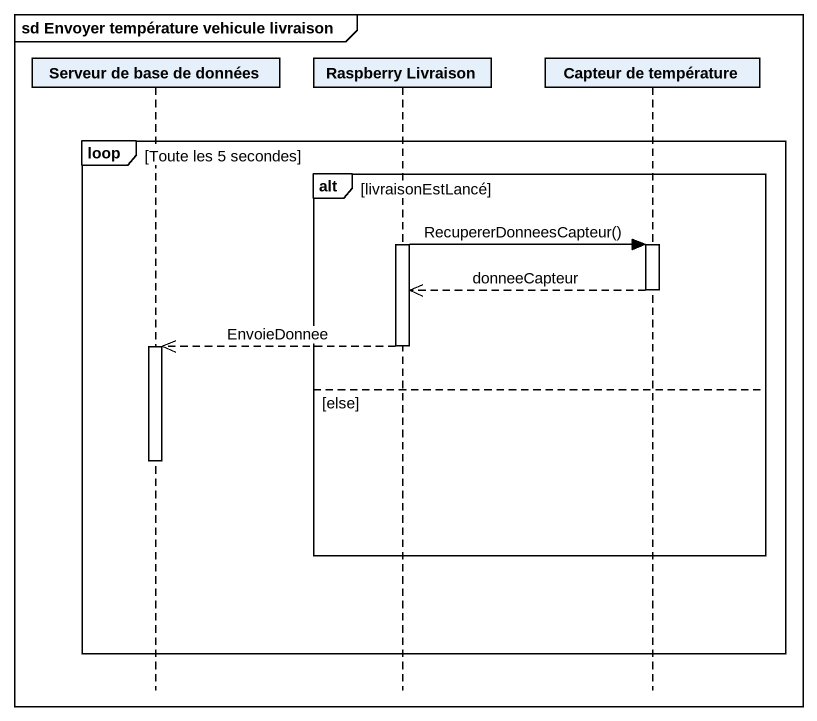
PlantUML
@startuml
mainframe sd Envoyer température vehicule livraison
hide footbox
participant "Serveur de base de données" as Serveur_de_base_de_données
participant "Raspberry Livraison" as Raspberry_Livraison
participant "Capteur de température" as Capteur_de_température

loop Toute les 5 secondes
  alt livraisonEstLancé
    activate Raspberry_Livraison
    Raspberry_Livraison -> Capteur_de_température : RecupererDonneesCapteur()
    activate Capteur_de_température
    Capteur_de_température -->> Raspberry_Livraison : donneeCapteur
    deactivate Capteur_de_température
    Raspberry_Livraison -->> Serveur_de_base_de_données : EnvoieDonnee
    deactivate Raspberry_Livraison
    activate Serveur_de_base_de_données
  else else
    deactivate Serveur_de_base_de_données
  end
end
@enduml
